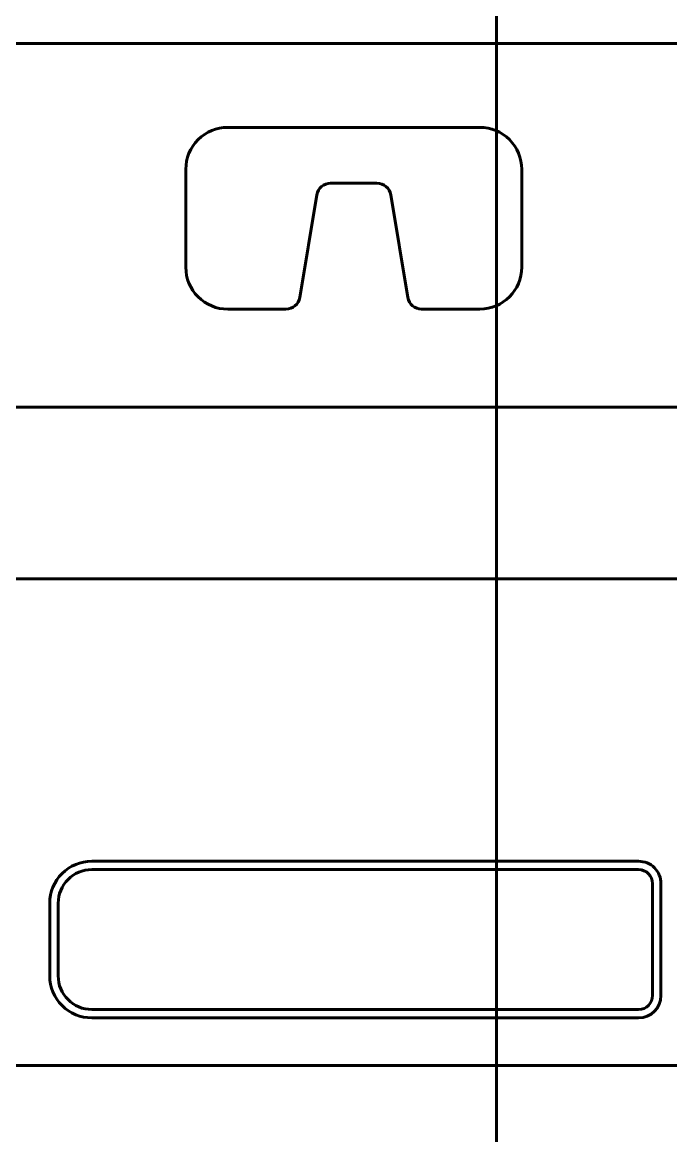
# Model space of a CAD drawing. Header units: centimetres. Extents: x 259 to 610, y 357 to 1252.
# Drawn here: x 512.19 to 535.35, y 775.73 to 815.54 of the extents above; entities that cross this region are included whole.
import ezdxf

# ---------------------------------------------------------------- set-up
doc = ezdxf.new("R2010")
doc.units = ezdxf.units.CM
doc.header["$MEASUREMENT"] = 0
doc.layers.add('layer 1', color=7, linetype='Continuous')

msp = doc.modelspace()

# ---------------------------------------------------------------- linework, layer by layer
at = {"layer": 'layer 1', "color": 5, "lineweight": 60}
for points, knots in [([(529.12517, 953.28499), (529.12517, 963.2261), (521.06631, 971.28496), (511.12519, 971.28498), (511.12519, 971.28498), (501.18408, 971.28499), (493.12519, 963.22615), (493.12517, 953.28504), (493.12517, 953.28504), (493.12514, 943.34392), (501.18398, 935.28503), (511.1251, 935.28499), (511.1251, 935.28499), (521.06621, 935.28495), (529.12512, 943.34378), (529.12517, 953.28489), (529.12667, 1251.51819), (529.12517, 356.81839), (529.12517, 953.28499)], [0, 0, 0, 0, 0.2, 0.2, 0.2, 0.2, 0.4, 0.4, 0.4, 0.4, 0.6, 0.6, 0.6, 0.6, 1, 1, 1, 1.0001, 1.0001, 1.0001, 1.0001]), ([(522.62517, 953.28499), (522.62517, 959.63626), (517.47645, 964.78498), (511.12518, 964.78499), (511.12518, 964.78499), (504.77391, 964.785), (499.62518, 959.63629), (499.62517, 953.28502), (499.62517, 953.28502), (499.62515, 946.93375), (504.77385, 941.78501), (511.12512, 941.78499), (511.12512, 941.78499), (517.47639, 941.78496), (522.62513, 946.93366), (522.62517, 953.28493), (522.62637, 1143.82303), (522.62517, 572.20879), (522.62517, 953.28499)], [0, 0, 0, 0, 0.2, 0.2, 0.2, 0.2, 0.4, 0.4, 0.4, 0.4, 0.6, 0.6, 0.6, 0.6, 1, 1, 1, 1.00006, 1.00006, 1.00006, 1.00006]), ([(519.52864, 811.7835), (519.13082, 811.7835), (518.74929, 811.62546), (518.46798, 811.34416), (518.46798, 811.34416), (518.18668, 811.06285), (518.02864, 810.68132), (518.02864, 810.2835)], [0, 0, 0, 0, 0.33333333, 0.33333333, 0.33333333, 0.33333333, 1, 1, 1, 1]), ([(530.02864, 810.2835), (530.02864, 810.68132), (529.87061, 811.06285), (529.5893, 811.34416), (529.5893, 811.34416), (529.308, 811.62546), (528.92647, 811.7835), (528.52864, 811.7835)], [0, 0, 0, 0, 0.33333333, 0.33333333, 0.33333333, 0.33333333, 1, 1, 1, 1]), ([(518.02864, 806.7835), (518.02864, 806.38567), (518.18668, 806.00414), (518.46798, 805.72284), (518.46798, 805.72284), (518.74929, 805.44153), (519.13082, 805.2835), (519.52864, 805.2835)], [0, 0, 0, 0, 0.33333333, 0.33333333, 0.33333333, 0.33333333, 1, 1, 1, 1]), ([(514.67001, 785.54509), (514.27218, 785.54509), (513.89065, 785.38706), (513.60935, 785.10575), (513.60935, 785.10575), (513.32804, 784.82445), (513.17001, 784.44292), (513.17001, 784.04509)], [0, 0, 0, 0, 0.33333333, 0.33333333, 0.33333333, 0.33333333, 1, 1, 1, 1]), ([(535.00125, 784.74509), (535.00125, 784.95726), (534.91697, 785.16075), (534.76694, 785.31078), (534.76694, 785.31078), (534.61691, 785.46081), (534.41342, 785.54509), (534.20126, 785.54509)], [0, 0, 0, 0, 0.33333333, 0.33333333, 0.33333333, 0.33333333, 1, 1, 1, 1]), ([(514.67001, 785.24509), (514.35175, 785.24509), (514.04652, 785.11866), (513.82148, 784.89362), (513.82148, 784.89362), (513.59643, 784.66858), (513.47001, 784.36335), (513.47001, 784.04509)], [0, 0, 0, 0, 0.33333333, 0.33333333, 0.33333333, 0.33333333, 1, 1, 1, 1]), ([(534.70125, 784.74509), (534.70125, 784.8777), (534.64857, 785.00488), (534.5548, 785.09864), (534.5548, 785.09864), (534.46104, 785.19241), (534.33386, 785.24509), (534.20126, 785.24509)], [0, 0, 0, 0, 0.33333333, 0.33333333, 0.33333333, 0.33333333, 1, 1, 1, 1]), ([(513.17001, 781.44509), (513.17001, 781.04727), (513.32804, 780.66574), (513.60935, 780.38443), (513.60935, 780.38443), (513.89065, 780.10313), (514.27218, 779.94509), (514.67001, 779.94509)], [0, 0, 0, 0, 0.33333333, 0.33333333, 0.33333333, 0.33333333, 1, 1, 1, 1]), ([(513.47001, 781.44509), (513.47001, 781.12683), (513.59643, 780.82161), (513.82148, 780.59656), (513.82148, 780.59656), (514.04652, 780.37152), (514.35175, 780.24509), (514.67001, 780.24509)], [0, 0, 0, 0, 0.33333333, 0.33333333, 0.33333333, 0.33333333, 1, 1, 1, 1])]:
    msp.add_open_spline(points, degree=3, knots=knots, dxfattribs=at)
for points in [[(559.02863, 814.7835), (559.02863, 814.7835), (489.02864, 814.7835), (489.02864, 814.7835)], [(528.52864, 811.7835), (528.52864, 811.7835), (519.52864, 811.7835), (519.52864, 811.7835)], [(518.02864, 810.2835), (518.02864, 810.2835), (518.02864, 806.7835), (518.02864, 806.7835)], [(530.02864, 806.7835), (530.02864, 806.7835), (530.02864, 810.2835), (530.02864, 810.2835)], [(523.20221, 809.7835), (522.95779, 809.7835), (522.74919, 809.60679), (522.70901, 809.3657)], [(523.20221, 809.7835), (523.20221, 809.7835), (524.85508, 809.7835), (524.85508, 809.7835)], [(525.34828, 809.3657), (525.30809, 809.60679), (525.0995, 809.7835), (524.85508, 809.7835)], [(522.09828, 805.7013), (522.09828, 805.7013), (522.70901, 809.3657), (522.70901, 809.3657)], [(525.34828, 809.3657), (525.34828, 809.3657), (525.95901, 805.7013), (525.95901, 805.7013)], [(528.52864, 805.2835), (529.35707, 805.2835), (530.02864, 805.95506), (530.02864, 806.78349)], [(521.60508, 805.2835), (521.8495, 805.2835), (522.05809, 805.4602), (522.09828, 805.7013)], [(525.95901, 805.7013), (525.99919, 805.4602), (526.20779, 805.2835), (526.45221, 805.2835)], [(519.52864, 805.2835), (519.52864, 805.2835), (521.60508, 805.2835), (521.60508, 805.2835)], [(526.45221, 805.2835), (526.45221, 805.2835), (528.52864, 805.2835), (528.52864, 805.2835)], [(489.02864, 801.7835), (489.02864, 801.7835), (559.02863, 801.7835), (559.02863, 801.7835)], [(558.75888, 795.64509), (558.75888, 795.64509), (489.35889, 795.64509), (489.35889, 795.64509)], [(534.20126, 785.54509), (534.20126, 785.54509), (514.67001, 785.54509), (514.67001, 785.54509)], [(514.67001, 785.24509), (514.67001, 785.24509), (534.20126, 785.24509), (534.20126, 785.24509)], [(534.70125, 784.74509), (534.70125, 784.74509), (534.70125, 780.74509), (534.70125, 780.74509)], [(535.00125, 780.74509), (535.00125, 780.74509), (535.00125, 784.74509), (535.00125, 784.74509)], [(513.17001, 784.04509), (513.17001, 784.04509), (513.17001, 781.44509), (513.17001, 781.44509)], [(513.47001, 781.44509), (513.47001, 781.44509), (513.47001, 784.04509), (513.47001, 784.04509)], [(534.20126, 780.24509), (534.47739, 780.24509), (534.70125, 780.46895), (534.70125, 780.74509)], [(534.20126, 779.94509), (534.64308, 779.94509), (535.00125, 780.30326), (535.00125, 780.74509)], [(534.20126, 780.24509), (534.20126, 780.24509), (514.67001, 780.24509), (514.67001, 780.24509)], [(514.67001, 779.94509), (514.67001, 779.94509), (534.20126, 779.94509), (534.20126, 779.94509)], [(489.35889, 778.24509), (489.35889, 778.24509), (558.75888, 778.24509), (558.75888, 778.24509)]]:
    msp.add_open_spline(points, degree=3, dxfattribs=at)

doc.saveas('drawing.dxf')
